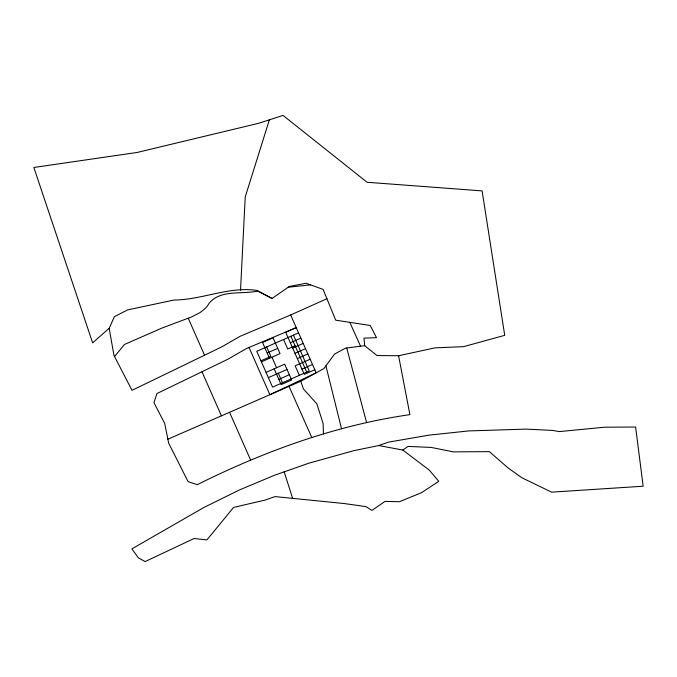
<?xml version="1.0" encoding="UTF-8"?>
<svg xmlns="http://www.w3.org/2000/svg" width="677" height="677" viewBox="0 0 677 677"><rect width="100%" height="100%" fill="white"/><g stroke="black" fill="none" stroke-linecap="round" stroke-linejoin="round"><path stroke-width="1.02" d="M240.53 290.213L245.218 196.956L269.37 119.837L283.037 115.412L367.086 182.265L482.092 190.897L504.72 335.335L463.643 346.641L435.023 347.86L398.592 355.738L376.971 355.569L364.691 345.659L364.006 338.136L376.514 337.671L370.226 325.476L335.699 320.179L323.09 289.392L306.106 283.257L289.316 286.473L272.019 298.464L257.903 291.034C242.112 294.681 220.634 289.172 209.058 303.296A20.259 20.259 0 0 1 203.836 309.651L199.732 312.782L191.168 317.09L161.795 328.133L124.568 344.432L114.531 356.551M269.37 119.837L258.631 123.307L137.059 152.477L33.85 167.473L92.631 342.858L109.175 328.286L114.396 316.658L127.615 309.914L173.981 300.046C202.025 299.843 228.352 286.413 256.625 290.357L272.019 298.464M402.84 450.061L408.019 446.431L431.181 447.421L453.294 451.864L489.395 451.635L508.055 467.925L521.925 477.776L551.611 492.154L643.15 486.221L635.618 427.035L604.426 427.221L559.447 431.579L552.305 430.403L526.105 429.116L468.577 430.927L428.846 435.176L388.37 442.157L378.765 445.542L353.919 450.637L308.678 463.246L274.456 475.279L239.023 490.123L203.836 507.513L131.871 548.886L138.345 557.814L145.106 561.588L194.096 538.503L206.917 539.907L233.573 507.42L265.079 500.091L275.04 496.588L344.136 503.536L365.978 506.616L371.927 510.424L385.027 501.395L399.447 501.716L421.61 492.644L438.764 481.305L429.26 470.092L402.84 450.061L378.765 445.542M398.592 355.738L409.898 414.646C335.631 425.266 264.216 451.314 197.286 484.656L188.088 481.652L168.675 443.147L167.879 439.212L300.774 381.236L323.894 368.593L334.599 354.029L345.592 348.147L364.691 345.659M109.175 328.286L113.973 355.467L132.015 390.324L221.667 346.929L240.132 336.283L290.661 314.974L326.915 298.735M296.238 327.626L285.711 332.272L304.286 374.398L314.822 369.752M298.565 332.889L256.761 351.287L272.577 387.142L309.262 370.962L293.446 335.107M267.187 353.022L277.714 348.376M290.348 342.799L300.884 338.153M260.95 360.79L270.868 356.415L266.679 346.912M295.07 345.744L287.725 348.985L283.528 339.482M261.424 361.856L280.041 353.639L273.068 337.84L262.541 342.486L269.505 358.285M292.676 348.063L303.211 343.417M294.994 353.335L305.53 348.689M266.069 372.384L284.687 364.175L291.652 379.975L281.124 384.621L274.151 368.821M297.321 358.598L307.857 353.953M268.388 377.639L287.006 369.439M310.176 359.216L295.155 365.834L299.344 375.337M278.797 379.348L289.333 374.703M301.967 369.126L312.503 364.48M296.247 327.626L246.31 348.604L228.098 359.115L156.946 393.549L153.95 402.671L164.68 423.396L167.879 439.212M288.233 287.226L310.591 284.873M349.797 322.345L360.545 346.201M289.028 386.355L311.902 437.748M290.661 314.974L316.176 372.815L269.878 394.716L249.026 347.436M290.873 336.241L306.689 372.096M271.951 357.211L276.597 367.738M278.306 373.264L282.495 382.767M188.231 318.224L204.547 355.213M229.554 412.301L250.625 460.055M201.983 371.749L221.438 415.847M300.774 381.236L303.457 389.004L316.861 403.847L323.141 423.616L323.403 433.923M284.171 471.861L292.642 498.374M346.742 348.003L366.629 422.668M325.908 365.851L341.546 428.803"/></g></svg>
